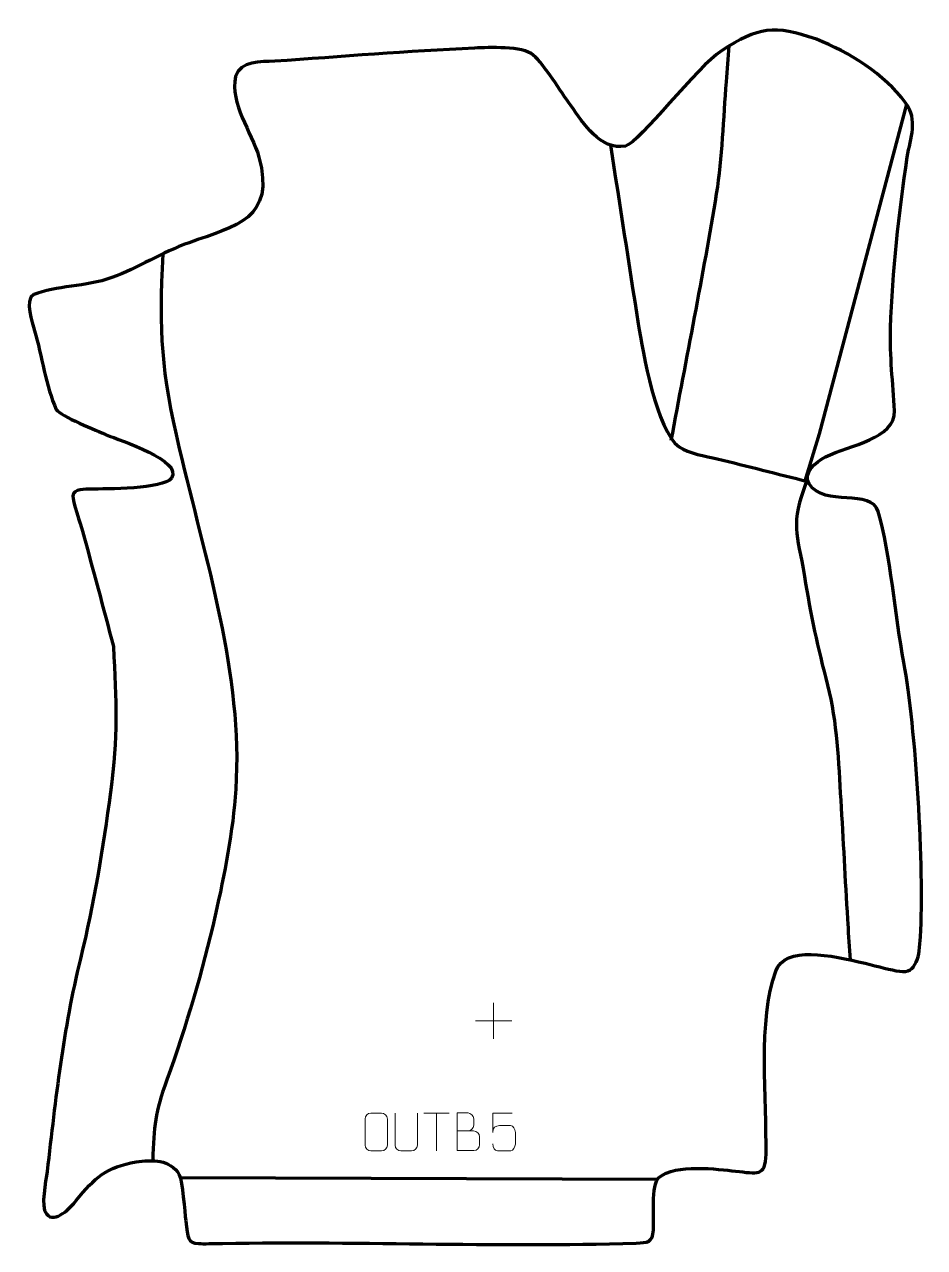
# Model space of a CAD drawing. Header units: millimetres. Extents: x -298 to 300, y -427 to 385.
import ezdxf

# ---------------------------------------------------------------- set-up
doc = ezdxf.new("R2010")
doc.units = ezdxf.units.MM
doc.header["$MEASUREMENT"] = 0
for name, color, linetype in [('layer 1', 7, 'Continuous'), ('layer 2', 7, 'Continuous'), ('layer 3', 7, 'Continuous')]:
    doc.layers.add(name, color=color, linetype=linetype)

msp = doc.modelspace()

# ---------------------------------------------------------------- linework, layer by layer
at = {"layer": 'layer 1', "color": 250, "lineweight": 9}
msp.add_open_spline([(-10.4717, -349.1973), (-6.8331, -349.1969), (-3.246, -349.1969), (0.3934, -349.1973), (0.3934, -349.1973), (2.3688, -349.2146), (4.2924, -350.9507), (4.2924, -353.0003), (4.2924, -353.0003), (4.292, -354.1289), (4.292, -357.1783), (4.2924, -358.3072), (4.2924, -358.3072), (4.31, -360.1651), (2.7679, -362.179), (0.4464, -362.1621), (0.4464, -362.1621), (-3.1934, -362.1617), (-6.8328, -362.1617), (-10.4717, -362.1621), (-10.4717, -362.1621), (-10.4717, -353.8438), (-10.4717, -345.526), (-10.4717, -337.2085), (-10.4717, -337.2085), (-8.098, -337.2085), (-5.7239, -337.2085), (-3.3497, -337.2085), (-3.3497, -337.2085), (-1.6689, -337.1909), (0.4279, -339.1014), (0.4456, -341.0638), (0.4456, -341.0638), (0.4452, -343.1299), (0.4452, -343.2759), (0.4456, -345.3424), (0.4456, -345.3424), (0.4629, -347.4085), (-1.3916, -349.2146), (-3.4016, -349.1973)], degree=3, knots=[0, 0, 0, 0, 0.09090909, 0.09090909, 0.09090909, 0.09090909, 0.18181818, 0.18181818, 0.18181818, 0.18181818, 0.27272727, 0.27272727, 0.27272727, 0.27272727, 0.36363636, 0.36363636, 0.36363636, 0.36363636, 0.45454545, 0.45454545, 0.45454545, 0.45454545, 0.54545455, 0.54545455, 0.54545455, 0.54545455, 0.63636364, 0.63636364, 0.63636364, 0.63636364, 0.72727273, 0.72727273, 0.72727273, 0.72727273, 0.81818182, 0.81818182, 0.81818182, 0.81818182, 1, 1, 1, 1], dxfattribs=at)
at = {"layer": 'layer 2', "color": 142, "lineweight": 158}
for points, knots in [([(131.5535, 109.2312), (141.5762, 163.6964), (152.7758, 218.4379), (161.6515, 273.049), (161.6515, 273.049), (165.507, 296.7717), (166.2389, 323.1687), (168.1543, 347.3692), (168.1543, 347.3692), (168.7808, 355.2848), (169.4073, 363.2005), (170.0338, 371.1161)], [0, 0, 0, 0, 0.25, 0.25, 0.25, 0.25, 0.5, 0.5, 0.5, 0.5, 1, 1, 1, 1]), ([(287.6153, 332.4652), (287.6153, 332.4652), (229.6894, 113.6664), (229.6894, 113.6664), (229.6894, 113.6664), (229.6894, 113.6664), (220.2413, 82.4878), (220.2413, 82.4878)], [0, 0, 0, 0, 0.33333333, 0.33333333, 0.33333333, 0.33333333, 1, 1, 1, 1]), ([(91.1276, 305.3384), (97.3375, 265.8006), (103.3606, 226.2056), (109.5918, 186.6834), (109.5918, 186.6834), (112.6351, 167.3807), (121.8308, 116.0003), (136.6899, 104.8916), (136.6899, 104.8916), (143.2864, 100.4418), (154.2727, 98.89), (162.0681, 97.0497), (162.0681, 97.0497), (182.1424, 92.1125), (202.1784, 87.005), (222.2339, 81.99)], [0, 0, 0, 0, 0.2, 0.2, 0.2, 0.2, 0.4, 0.4, 0.4, 0.4, 0.6, 0.6, 0.6, 0.6, 1, 1, 1, 1]), ([(-205.8656, 233.0344), (-208.5982, 180.1891), (-207.0603, 155.6987), (-194.9567, 103.8417), (-194.9567, 103.8417), (-177.9206, 30.8524), (-152.5896, -46.705), (-157.483, -122.1863), (-157.483, -122.1863), (-159.3315, -150.6983), (-164.8842, -178.4225), (-171.142, -206.2382), (-171.142, -206.2382), (-179.5949, -242.957), (-190.4297, -279.688), (-203.1159, -315.1677), (-203.1159, -315.1677), (-211.1151, -337.0086), (-211.8972, -345.7295), (-212.6165, -368.9863)], [0, 0, 0, 0, 0.16666667, 0.16666667, 0.16666667, 0.16666667, 0.33333333, 0.33333333, 0.33333333, 0.33333333, 0.5, 0.5, 0.5, 0.5, 0.66666667, 0.66666667, 0.66666667, 0.66666667, 1, 1, 1, 1]), ([(221.3308, 82.2156), (210.333, 52.6327), (215.0022, 48.6639), (219.8649, 19.006), (219.8649, 19.006), (224.033, -6.4158), (228.7625, -28.3937), (235.2502, -53.3102), (235.2502, -53.3102), (241.5896, -77.6574), (242.4348, -104.5033), (243.9666, -129.5786), (243.9666, -129.5786), (245.5944, -155.9273), (246.8754, -182.2963), (248.4639, -208.648), (248.4639, -208.648), (248.9562, -216.6258), (249.455, -224.6031), (249.9633, -232.5799), (249.9633, -232.5799), (249.9633, -232.5799), (250.1537, -235.5629), (250.1537, -235.5629)], [0, 0, 0, 0, 0.14285714, 0.14285714, 0.14285714, 0.14285714, 0.28571429, 0.28571429, 0.28571429, 0.28571429, 0.42857143, 0.42857143, 0.42857143, 0.42857143, 0.57142857, 0.57142857, 0.57142857, 0.57142857, 0.71428571, 0.71428571, 0.71428571, 0.71428571, 1, 1, 1, 1])]:
    msp.add_open_spline(points, degree=3, knots=knots, dxfattribs=at)
at = {"layer": 'layer 2', "color": 250, "lineweight": 9}
for points in [[(13.6487, -264.1304), (13.6487, -264.1304), (13.6487, -288.1083), (13.6487, -288.1083)], [(1.6598, -276.1194), (1.6598, -276.1194), (25.6377, -276.1194), (25.6377, -276.1194)], [(-32.7821, -337.4073), (-32.7821, -337.4073), (-15.7949, -337.4073), (-15.7949, -337.4073)], [(-24.2883, -362.3373), (-24.2883, -362.3373), (-24.2883, -337.3838), (-24.2883, -337.3838)]]:
    msp.add_open_spline(points, degree=3, dxfattribs=at)
for points, knots in [([(-67.8081, -337.3841), (-65.4824, -337.3841), (-63.1563, -337.3841), (-60.8302, -337.3841), (-60.8302, -337.3841), (-58.8836, -337.3485), (-56.8922, -338.8401), (-56.8655, -341.2777), (-56.8655, -341.2777), (-56.8659, -347.0246), (-56.8659, -352.7719), (-56.8655, -358.5196), (-56.8655, -358.5196), (-57.0053, -360.843), (-58.6825, -362.3226), (-60.8302, -362.3334), (-60.8302, -362.3334), (-63.1621, -362.333), (-65.494, -362.333), (-67.8255, -362.3334), (-67.8255, -362.3334), (-69.7505, -362.4388), (-71.7226, -360.5543), (-71.7114, -358.537), (-71.7114, -358.537), (-71.7111, -352.7669), (-71.7111, -346.9972), (-71.7114, -341.2279), (-71.7114, -341.2279), (-71.7072, -339.0898), (-69.9605, -337.3706), (-67.8081, -337.3841)], [0, 0, 0, 0, 0.11111111, 0.11111111, 0.11111111, 0.11111111, 0.22222222, 0.22222222, 0.22222222, 0.22222222, 0.33333333, 0.33333333, 0.33333333, 0.33333333, 0.44444444, 0.44444444, 0.44444444, 0.44444444, 0.55555556, 0.55555556, 0.55555556, 0.55555556, 0.66666667, 0.66666667, 0.66666667, 0.66666667, 0.77777778, 0.77777778, 0.77777778, 0.77777778, 1, 1, 1, 1]), ([(-36.9613, -337.3796), (-36.9617, -342.9191), (-36.8659, -353.1209), (-36.8655, -358.6613), (-36.8655, -358.6613), (-37.0053, -360.9008), (-38.6825, -362.327), (-40.8302, -362.3375), (-40.8302, -362.3375), (-43.1621, -362.3371), (-45.494, -362.3371), (-47.8255, -362.3375), (-47.8255, -362.3375), (-49.7505, -362.439), (-51.7226, -360.6225), (-51.7114, -358.678), (-51.7114, -358.678), (-51.7111, -353.1161), (-51.6157, -342.9407), (-51.6161, -337.3796)], [0, 0, 0, 0, 0.16666667, 0.16666667, 0.16666667, 0.16666667, 0.33333333, 0.33333333, 0.33333333, 0.33333333, 0.5, 0.5, 0.5, 0.5, 0.66666667, 0.66666667, 0.66666667, 0.66666667, 1, 1, 1, 1]), ([(25.9976, -337.4058), (25.9976, -337.4058), (13.1459, -337.4058), (13.1459, -337.4058), (13.1459, -337.4058), (13.1462, -341.6364), (13.1462, -345.8673), (13.1459, -350.0985), (13.1459, -350.0985), (13.1456, -346.7884), (14.7766, -345.7166), (17.5886, -345.6561), (17.5886, -345.6561), (20.0282, -345.6558), (22.4677, -345.6558), (24.9069, -345.6561), (24.9069, -345.6561), (26.5567, -345.6493), (28.0316, -348.0298), (28.0601, -350.0985), (28.0601, -350.0985), (28.0598, -352.6858), (28.0598, -355.2734), (28.0601, -357.8611), (28.0601, -357.8611), (28.1063, -359.8205), (26.6069, -362.2568), (24.981, -362.3153), (24.981, -362.3153), (23.0245, -362.315), (18.1295, -362.315), (16.1725, -362.3153), (16.1725, -362.3153), (14.327, -362.3241), (13.2199, -360.3593), (13.1991, -357.8082)], [0, 0, 0, 0, 0.1, 0.1, 0.1, 0.1, 0.2, 0.2, 0.2, 0.2, 0.3, 0.3, 0.3, 0.3, 0.4, 0.4, 0.4, 0.4, 0.5, 0.5, 0.5, 0.5, 0.6, 0.6, 0.6, 0.6, 0.7, 0.7, 0.7, 0.7, 0.8, 0.8, 0.8, 0.8, 1, 1, 1, 1])]:
    msp.add_open_spline(points, degree=3, knots=knots, dxfattribs=at)
at = {"layer": 'layer 2', "color": 142, "lineweight": 158}
msp.add_open_spline([(-194.3062, -380.1698), (-194.3062, -380.1698), (122.4589, -381.1619), (122.4589, -381.1619)], degree=3, dxfattribs=at)
at = {"layer": 'layer 3', "color": 242, "lineweight": 158}
msp.add_open_spline([(-238.6313, -27.4879), (-245.4887, -2.0802), (-252.1574, 23.6679), (-259.2732, 48.9689), (-259.2732, 48.9689), (-260.523, 53.4129), (-265.9816, 69.1871), (-265.6046, 72.4481), (-265.6046, 72.4481), (-265.0505, 77.2421), (-257.2516, 76.7301), (-253.7848, 76.8674), (-253.7848, 76.8674), (-243.9207, 77.152), (-205.3704, 76.5899), (-200.2198, 84.2704), (-200.2198, 84.2704), (-192.3365, 96.0257), (-233.8442, 108.9189), (-243.417, 112.9953), (-243.417, 112.9953), (-249.0917, 115.4332), (-273.9603, 125.4482), (-276.5944, 129.8468), (-276.5944, 129.8468), (-283.5216, 144.8403), (-286.0899, 165.5906), (-290.9433, 182.0183), (-290.9433, 182.0183), (-292.4853, 187.2374), (-297.7023, 202.6024), (-291.5828, 206.0423), (-291.5828, 206.0423), (-276.933, 211.9767), (-256.8455, 211.1421), (-239.8349, 217.2957), (-239.8349, 217.2957), (-222.2459, 223.6585), (-206.7026, 233.9368), (-188.4437, 240.5039), (-188.4437, 240.5039), (-157.065, 251.611), (-131.039, 256.5075), (-142.1249, 297.3398), (-142.1249, 297.3398), (-147.1103, 314.4049), (-161.4549, 332.4763), (-157.656, 350.8653), (-157.656, 350.8653), (-154.13, 361.5523), (-140.767, 360.6258), (-131.6233, 360.9774), (-131.6233, 360.9774), (-87.4111, 364.0297), (-43.2635, 367.5982), (1.011, 369.7157), (1.011, 369.7157), (10.4288, 370.0737), (32.8768, 371.2443), (39.9672, 365.0167), (39.9672, 365.0167), (47.4875, 358.4117), (58.1629, 340.6501), (64.9795, 331.4752), (64.9795, 331.4752), (73.453, 319.7088), (84.0478, 301.7142), (101.2375, 304.6183), (101.2375, 304.6183), (109.7845, 306.8644), (149.257, 357.7791), (164.8309, 367.9022), (164.8309, 367.9022), (189.7413, 383.6603), (199.4636, 385.3813), (227.9095, 375.537), (227.9095, 375.537), (249.4839, 367.1526), (273.1713, 352.2038), (286.9952, 333.3461), (286.9952, 333.3461), (295.5379, 321.6927), (290.291, 310.3422), (288.1153, 297.2287), (288.1153, 297.2287), (282.5858, 260.7097), (278.4223, 220.8706), (277.0358, 183.976), (277.0358, 183.976), (276.5027, 164.8372), (278.655, 147.6886), (279.7446, 128.8358), (279.7446, 128.8358), (280.2857, 110.2142), (250.292, 106.4392), (233.8056, 98.2792), (233.8056, 98.2792), (227.4628, 95.1398), (218.6643, 87.2747), (222.9743, 80.4887), (222.9743, 80.4887), (233.214, 64.3664), (264.3632, 77.7046), (268.9081, 61.9729), (268.9081, 61.9729), (276.9993, 33.9658), (280.0788, -7.2382), (285.8384, -38.0818), (285.8384, -38.0818), (293.879, -81.1398), (299.6066, -174.7018), (296.9272, -220.2589), (296.9272, -220.2589), (296.1705, -233.1249), (294.7395, -245.0067), (282.9239, -243.1947), (282.9239, -243.1947), (277.343, -242.339), (269.1879, -240.1059), (260.1159, -237.8874), (260.1159, -237.8874), (237.5073, -232.3587), (207.182, -226.0287), (200.8498, -243.1156), (200.8498, -243.1156), (188.9759, -275.1558), (194.9395, -329.2311), (194.451, -364.5444), (194.451, -364.5444), (194.2404, -379.7717), (188.4638, -377.3308), (174.1358, -375.8224), (174.1358, -375.8224), (162.8028, -374.6294), (134.3756, -370.7076), (123.3405, -380.1278), (123.3405, -380.1278), (118.1806, -384.5328), (120.0947, -408.1373), (119.6855, -415.1434), (119.6855, -415.1434), (119.2179, -423.151), (115.7242, -423.3376), (108.134, -423.5797), (108.134, -423.5797), (14.4759, -426.567), (-80.9459, -421.9316), (-175.0796, -423.9639), (-175.0796, -423.9639), (-177.9906, -424.0267), (-180.2938, -424.0413), (-182.1288, -423.911), (-182.1288, -423.911), (-189.519, -423.386), (-189.3368, -420.5099), (-190.662, -408.9482), (-190.662, -408.9482), (-191.3618, -402.8429), (-192.845, -382.4924), (-194.9934, -378.2018), (-194.9934, -378.2018), (-200.9813, -367.8533), (-213.0358, -368.2936), (-223.5595, -369.7019), (-223.5595, -369.7019), (-243.5415, -373.2419), (-250.9672, -380.1712), (-263.369, -395.3338), (-263.369, -395.3338), (-266.9085, -399.6613), (-277.3335, -411.3079), (-283.146, -404.2822), (-283.146, -404.2822), (-287.2109, -399.3688), (-283.477, -382.7065), (-282.6738, -376.0572), (-282.6738, -376.0572), (-276.961, -327.1678), (-272.1849, -282.0919), (-260.552, -234.8151), (-260.552, -234.8151), (-251.4711, -197.908), (-245.7391, -161.764), (-240.5922, -124.184), (-240.5922, -124.184), (-235.5061, -87.039), (-236.8502, -64.8915), (-238.6313, -27.4879)], degree=3, knots=[0, 0, 0, 0, 0.02083333, 0.02083333, 0.02083333, 0.02083333, 0.04166667, 0.04166667, 0.04166667, 0.04166667, 0.0625, 0.0625, 0.0625, 0.0625, 0.08333333, 0.08333333, 0.08333333, 0.08333333, 0.10416667, 0.10416667, 0.10416667, 0.10416667, 0.125, 0.125, 0.125, 0.125, 0.14583333, 0.14583333, 0.14583333, 0.14583333, 0.16666667, 0.16666667, 0.16666667, 0.16666667, 0.1875, 0.1875, 0.1875, 0.1875, 0.20833333, 0.20833333, 0.20833333, 0.20833333, 0.22916667, 0.22916667, 0.22916667, 0.22916667, 0.25, 0.25, 0.25, 0.25, 0.27083333, 0.27083333, 0.27083333, 0.27083333, 0.29166667, 0.29166667, 0.29166667, 0.29166667, 0.3125, 0.3125, 0.3125, 0.3125, 0.33333333, 0.33333333, 0.33333333, 0.33333333, 0.35416667, 0.35416667, 0.35416667, 0.35416667, 0.375, 0.375, 0.375, 0.375, 0.39583333, 0.39583333, 0.39583333, 0.39583333, 0.41666667, 0.41666667, 0.41666667, 0.41666667, 0.4375, 0.4375, 0.4375, 0.4375, 0.45833333, 0.45833333, 0.45833333, 0.45833333, 0.47916667, 0.47916667, 0.47916667, 0.47916667, 0.5, 0.5, 0.5, 0.5, 0.52083333, 0.52083333, 0.52083333, 0.52083333, 0.54166667, 0.54166667, 0.54166667, 0.54166667, 0.5625, 0.5625, 0.5625, 0.5625, 0.58333333, 0.58333333, 0.58333333, 0.58333333, 0.60416667, 0.60416667, 0.60416667, 0.60416667, 0.625, 0.625, 0.625, 0.625, 0.64583333, 0.64583333, 0.64583333, 0.64583333, 0.66666667, 0.66666667, 0.66666667, 0.66666667, 0.6875, 0.6875, 0.6875, 0.6875, 0.70833333, 0.70833333, 0.70833333, 0.70833333, 0.72916667, 0.72916667, 0.72916667, 0.72916667, 0.75, 0.75, 0.75, 0.75, 0.77083333, 0.77083333, 0.77083333, 0.77083333, 0.79166667, 0.79166667, 0.79166667, 0.79166667, 0.8125, 0.8125, 0.8125, 0.8125, 0.83333333, 0.83333333, 0.83333333, 0.83333333, 0.85416667, 0.85416667, 0.85416667, 0.85416667, 0.875, 0.875, 0.875, 0.875, 0.89583333, 0.89583333, 0.89583333, 0.89583333, 0.91666667, 0.91666667, 0.91666667, 0.91666667, 0.9375, 0.9375, 0.9375, 0.9375, 0.95833333, 0.95833333, 0.95833333, 0.95833333, 1, 1, 1, 1], dxfattribs=at)

doc.saveas('drawing.dxf')
